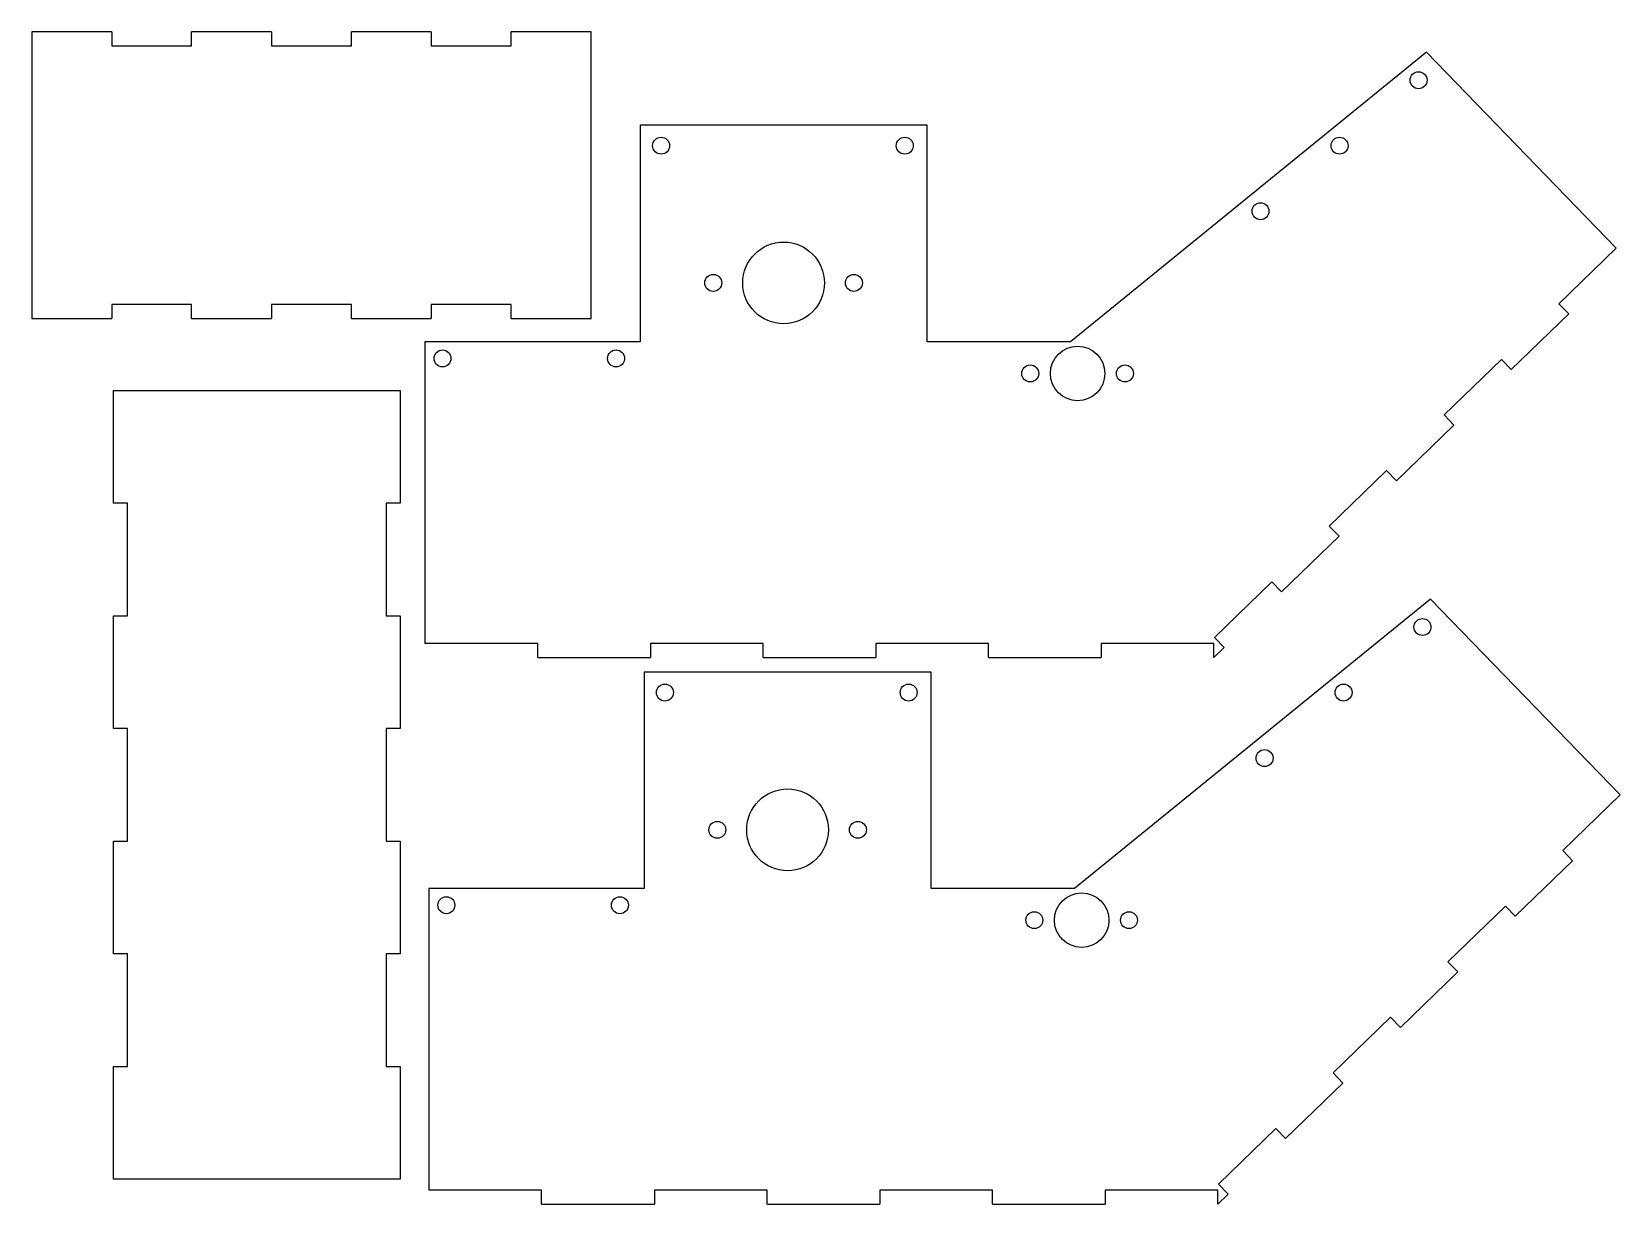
# Model space of a CAD drawing. Header units: inches. Extents: x 0 to 11.3, y 0 to 19.9.
# Drawn here: x 0.18 to 11.25, y 11.68 to 19.86 of the extents above; entities outside this region: 2.
import ezdxf

# ---------------------------------------------------------------- set-up
doc = ezdxf.new("R2010")
doc.units = ezdxf.units.IN
doc.header["$MEASUREMENT"] = 0
doc.styles.add('SLDTEXTSTYLE0', font='TXT', dxfattribs={"width": 0.7})

msp = doc.modelspace()

# ---------------------------------------------------------------- linework, layer by layer
at = {"color": 7, "linetype": 'Continuous', "lineweight": 25}
for p, q in [((0.734, 19.859), (0.177, 19.859)), ((0.177, 19.859), (0.177, 17.859)), ((0.734, 19.859), (0.734, 19.761)), ((1.291, 19.761), (1.291, 19.859)), ((1.848, 19.859), (1.291, 19.859)), ((1.848, 19.859), (1.848, 19.761)), ((2.405, 19.761), (2.405, 19.859)), ((2.962, 19.859), (2.405, 19.859)), ((2.962, 19.859), (2.962, 19.761)), ((3.52, 19.761), (3.52, 19.859)), ((4.077, 19.859), (3.52, 19.859)), ((4.077, 17.859), (4.077, 19.859)), ((0.734, 19.761), (1.291, 19.761)), ((1.848, 19.761), (2.405, 19.761)), ((2.962, 19.761), (3.52, 19.761)), ((9.901, 19.716), (7.418, 17.697)), ((11.223, 18.35), (9.901, 19.716)), ((4.418, 19.208), (4.418, 17.697)), ((6.418, 19.208), (4.418, 19.208)), ((6.418, 17.697), (6.418, 19.208)), ((11.223, 18.35), (10.823, 17.963)), ((1.291, 17.958), (0.734, 17.958)), ((0.734, 17.958), (0.734, 17.859)), ((1.291, 17.859), (1.291, 17.958)), ((2.405, 17.958), (1.848, 17.958)), ((1.848, 17.958), (1.848, 17.859)), ((2.405, 17.859), (2.405, 17.958)), ((3.52, 17.958), (2.962, 17.958)), ((2.962, 17.958), (2.962, 17.859)), ((3.52, 17.859), (3.52, 17.958)), ((10.823, 17.963), (10.892, 17.892)), ((0.177, 17.859), (0.734, 17.859)), ((1.291, 17.859), (1.848, 17.859)), ((2.405, 17.859), (2.962, 17.859)), ((3.52, 17.859), (4.077, 17.859)), ((10.491, 17.504), (10.892, 17.892)), ((2.918, 17.697), (2.918, 15.595)), ((4.418, 17.697), (2.918, 17.697)), ((7.418, 17.697), (6.418, 17.697)), ((10.423, 17.575), (10.023, 17.188)), ((10.491, 17.504), (10.423, 17.575)), ((0.746, 16.573), (0.746, 17.359)), ((0.746, 17.359), (2.746, 17.359)), ((2.746, 17.359), (2.746, 16.573)), ((10.023, 17.188), (10.091, 17.117)), ((9.691, 16.729), (10.091, 17.117)), ((9.622, 16.8), (9.222, 16.412)), ((9.691, 16.729), (9.622, 16.8)), ((0.844, 16.573), (0.746, 16.573)), ((0.844, 15.787), (0.844, 16.573)), ((2.746, 16.573), (2.647, 16.573)), ((2.647, 16.573), (2.647, 15.787)), ((9.222, 16.412), (9.291, 16.342)), ((8.89, 15.954), (9.291, 16.342)), ((8.822, 16.025), (8.422, 15.637)), ((8.89, 15.954), (8.822, 16.025)), ((9.928, 15.904), (7.446, 13.885)), ((11.251, 14.538), (9.928, 15.904)), ((0.746, 15.002), (0.746, 15.787)), ((0.746, 15.787), (0.844, 15.787)), ((2.647, 15.787), (2.746, 15.787)), ((2.746, 15.787), (2.746, 15.002)), ((8.422, 15.637), (8.49, 15.567)), ((3.704, 15.595), (2.918, 15.595)), ((3.704, 15.497), (3.704, 15.595)), ((5.275, 15.595), (4.49, 15.595)), ((4.49, 15.595), (4.49, 15.497)), ((5.275, 15.497), (5.275, 15.595)), ((6.847, 15.595), (6.061, 15.595)), ((6.061, 15.595), (6.061, 15.497)), ((6.847, 15.497), (6.847, 15.595)), ((8.418, 15.595), (7.633, 15.595)), ((7.633, 15.595), (7.633, 15.497)), ((8.418, 15.497), (8.418, 15.595)), ((8.418, 15.497), (8.49, 15.567)), ((3.704, 15.497), (4.49, 15.497)), ((4.446, 15.395), (4.446, 13.885)), ((6.446, 15.395), (4.446, 15.395)), ((5.275, 15.497), (6.061, 15.497)), ((6.446, 13.885), (6.446, 15.395)), ((6.847, 15.497), (7.633, 15.497)), ((0.844, 15.002), (0.746, 15.002)), ((0.844, 14.216), (0.844, 15.002)), ((2.647, 15.002), (2.647, 14.216)), ((2.746, 15.002), (2.647, 15.002)), ((11.251, 14.538), (10.85, 14.15)), ((0.746, 13.43), (0.746, 14.216)), ((0.746, 14.216), (0.844, 14.216)), ((2.647, 14.216), (2.746, 14.216)), ((2.746, 14.216), (2.746, 13.43)), ((10.519, 13.692), (10.919, 14.079)), ((10.85, 14.15), (10.919, 14.079)), ((2.946, 13.885), (2.946, 11.783)), ((4.446, 13.885), (2.946, 13.885)), ((7.446, 13.885), (6.446, 13.885)), ((10.45, 13.763), (10.05, 13.375)), ((10.519, 13.692), (10.45, 13.763)), ((0.844, 13.43), (0.746, 13.43)), ((0.844, 12.645), (0.844, 13.43)), ((2.746, 13.43), (2.647, 13.43)), ((2.647, 13.43), (2.647, 12.645)), ((9.718, 12.917), (10.118, 13.304)), ((10.05, 13.375), (10.118, 13.304)), ((9.65, 12.988), (9.249, 12.6)), ((9.718, 12.917), (9.65, 12.988)), ((0.746, 11.859), (0.746, 12.645)), ((0.746, 12.645), (0.844, 12.645)), ((2.647, 12.645), (2.746, 12.645)), ((2.746, 12.645), (2.746, 11.859)), ((8.918, 12.142), (9.318, 12.529)), ((9.249, 12.6), (9.318, 12.529)), ((8.849, 12.212), (8.449, 11.825)), ((8.918, 12.142), (8.849, 12.212)), ((2.746, 11.859), (0.746, 11.859)), ((3.731, 11.783), (2.946, 11.783)), ((3.731, 11.685), (3.731, 11.783)), ((5.303, 11.783), (4.517, 11.783)), ((4.517, 11.783), (4.517, 11.685)), ((5.303, 11.685), (5.303, 11.783)), ((6.874, 11.783), (6.088, 11.783)), ((6.088, 11.783), (6.088, 11.685)), ((6.874, 11.685), (6.874, 11.783)), ((8.446, 11.783), (7.66, 11.783)), ((7.66, 11.783), (7.66, 11.685)), ((8.446, 11.685), (8.446, 11.783)), ((8.446, 11.685), (8.517, 11.754)), ((8.449, 11.825), (8.517, 11.754)), ((3.731, 11.685), (4.517, 11.685)), ((5.303, 11.685), (6.088, 11.685)), ((6.874, 11.685), (7.66, 11.685))]:
    msp.add_line(p, q, dxfattribs=at)
for centre, radius in [((9.845, 19.521), 0.0591), ((4.564, 19.065), 0.0591), ((6.263, 19.065), 0.0591), ((9.294, 19.065), 0.0591), ((8.743, 18.608), 0.0591), ((5.418, 18.108), 0.285), ((4.928, 18.108), 0.0591), ((5.908, 18.108), 0.0591), ((3.04, 17.582), 0.0591), ((4.25, 17.582), 0.0591), ((7.468, 17.477), 0.19), ((7.138, 17.477), 0.0591), ((7.798, 17.477), 0.0591), ((9.872, 15.709), 0.0591), ((4.591, 15.252), 0.0591), ((6.29, 15.252), 0.0591), ((9.322, 15.252), 0.0591), ((8.771, 14.795), 0.0591), ((5.446, 14.295), 0.285), ((4.956, 14.295), 0.0591), ((5.936, 14.295), 0.0591), ((7.496, 13.665), 0.19), ((3.067, 13.769), 0.0591), ((4.277, 13.769), 0.0591), ((7.166, 13.665), 0.0591), ((7.826, 13.665), 0.0591)]:
    msp.add_circle(centre, radius, dxfattribs=at)

# ---------------------------------------------------------------- texts
at = {"color": 7, "linetype": 'Continuous', "char_height": 0.346, "attachment_point": 1, "style": 'SLDTEXTSTYLE0'}
for s, insert in [('SOLIDWORKS Educational Product.', (0, 0.965)), ('For Instructional Use Only.', (0, 0.446))]:
    msp.add_mtext(s, dxfattribs=dict(at, insert=insert))

doc.saveas('drawing.dxf')
